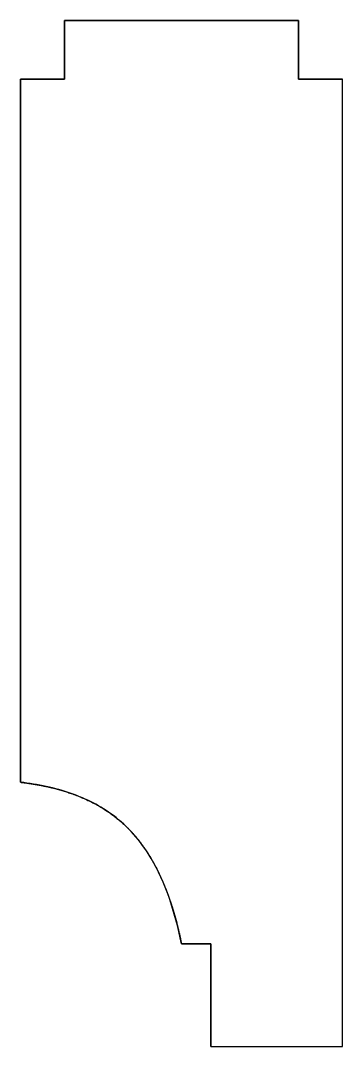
# Model space of a CAD drawing. Header units: millimetres. Extents: x -78 to -56, y 22 to 92.
import ezdxf

# ---------------------------------------------------------------- set-up
doc = ezdxf.new("R2010")
doc.units = ezdxf.units.MM
doc.layers.get('0').update_dxf_attribs({"linetype": 'CONTINUOUS'})

msp = doc.modelspace()

# ---------------------------------------------------------------- linework, layer by layer
for p, q in [((-58.956, 92), (-74.956, 92)), ((-74.956, 92), (-74.956, 88)), ((-74.956, 88), (-74.956, 92)), ((-74.956, 92), (-58.956, 92)), ((-58.956, 88), (-58.956, 92)), ((-58.956, 92), (-58.956, 88)), ((-74.956, 88), (-77.956, 88)), ((-77.956, 88), (-77.956, 40.026)), ((-77.956, 88), (-74.956, 88)), ((-77.956, 40.026), (-77.956, 88)), ((-55.956, 88), (-58.956, 88)), ((-58.956, 88), (-55.956, 88)), ((-55.956, 22), (-55.956, 88)), ((-55.956, 22), (-55.956, 88)), ((-66.956, 29), (-64.956, 29)), ((-64.956, 29), (-66.956, 29)), ((-64.956, 29), (-64.956, 22)), ((-64.956, 22), (-64.956, 29)), ((-64.956, 22), (-55.956, 22)), ((-64.956, 22), (-55.956, 22))]:
    msp.add_line(p, q)
msp.add_open_spline([(-77.956, 40.026), (-77.592, 39.985), (-76.877, 39.886), (-75.843, 39.691), (-74.541, 39.334), (-73.053, 38.716), (-71.713, 37.911), (-70.535, 36.906), (-69.523, 35.694), (-68.668, 34.287), (-67.957, 32.698), (-67.495, 31.296), (-67.204, 30.175), (-67.035, 29.397), (-66.956, 29)], degree=5)
msp.add_open_spline([(-66.956, 29), (-67.407, 31.272), (-68.083, 33.224), (-69.779, 36.096), (-70.648, 37.035), (-72.484, 38.411), (-73.458, 38.899), (-75.601, 39.651), (-76.783, 39.893), (-77.956, 40.026)], degree=3, knots=[0, 0, 0, 0, 0.694925, 0.694925, 1.25461, 1.25461, 1.764235, 1.764235, 2.316621, 2.316621, 2.316621, 2.316621])

doc.saveas('drawing.dxf')
